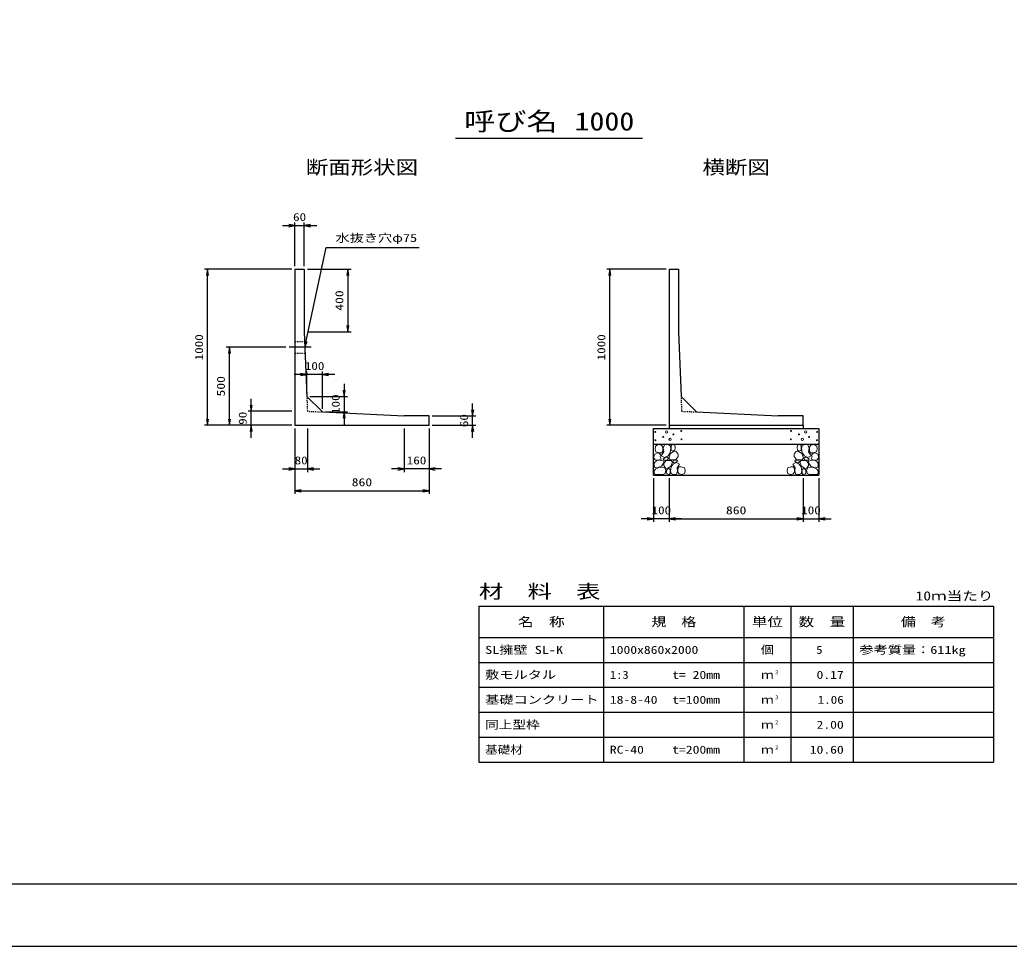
# Model space of a CAD drawing. Units: millimetres at full size. Extents: x 0 to 16820, y 0 to 12931.
# Drawn here: x 6706 to 13051, y 0 to 5940 of the extents above; entities that cross this region are included whole.
import ezdxf
from ezdxf.enums import TextEntityAlignment as Align

# ---------------------------------------------------------------- set-up
doc = ezdxf.new("R2010")
doc.units = ezdxf.units.MM
doc.linetypes.add('CHAIN', pattern=[18.5, 12, -1.5, 3.5, -1.5])
doc.linetypes.add('DASHED_SPACED', pattern=[12, 6, -6])
for name, color, linetype, lineweight in [('D-BMK', 2, 'CHAIN', 25), ('D-DCR-HCHn', 4, 'Continuous', 9), ('D-MTR-FRAM', 7, 'Continuous', 25), ('D-MTR-LINE', 7, 'Continuous', 25), ('D-STR-DIM', 7, 'Continuous', 25), ('D-STR-STRn', 1, 'Continuous', 25), ('D-STR-TXT', 7, 'Continuous', 25), ('D-TTL', 2, 'Continuous', 25), ('D-TTL-TXT', 7, 'Continuous', 25)]:
    doc.layers.add(name, color=color, linetype=linetype, lineweight=lineweight)
doc.layers.add('D-MTR', color=7, linetype='Continuous')
doc.layers.add('D-MTR-TXT', color=7, linetype='Continuous')
doc.styles.add('ＭＳ ゴシック', font='')
doc.styles.get('ＭＳ ゴシック').set_extended_font_data('MS Gothic')

# ---------------------------------------------------------------- blocks, each defined once
blk = doc.blocks.new('open_arrow')
at = {"color": 0, "linetype": 'Continuous', "lineweight": -2}
blk.add_lwpolyline([(7.5, 1.25), (0, 0), (7.5, -1.25)], dxfattribs=at)

msp = doc.modelspace()

# ---------------------------------------------------------------- linework, layer by layer
at = {"layer": 'D-BMK'}
msp.add_line((8573.922, 3840), (8431.961, 3840), dxfattribs=at)
at = {"layer": 'D-DCR-HCHn'}
for points in [[(10821.198, 3211.594), (10800.395, 3216.217), (10781.904, 3206.971), (10779.592, 3186.168), (10784.215, 3169.988), (10807.33, 3163.053), (10823.51, 3163.053), (10830.444, 3174.611), (10830.444, 3200.037)], [(10839.69, 3213.906), (10832.756, 3193.102), (10835.067, 3169.988), (10818.887, 3144.562), (10839.69, 3133.005), (10862.805, 3144.562), (10876.673, 3163.053), (10881.296, 3193.102), (10876.673, 3209.283), (10862.805, 3216.217)], [(10878.985, 3158.431), (10867.427, 3130.693), (10876.673, 3119.136), (10904.411, 3119.136), (10915.968, 3123.759), (10927.525, 3139.939), (10927.525, 3153.808), (10915.968, 3172.299), (10902.099, 3174.611)], [(10883.608, 3209.283), (10883.608, 3181.545), (10895.165, 3174.611), (10906.722, 3181.545), (10909.034, 3197.725), (10906.722, 3211.594), (10890.542, 3216.217)], [(11721.015, 3158.431), (11732.573, 3130.693), (11723.327, 3119.136), (11695.589, 3119.136), (11684.032, 3123.759), (11672.475, 3139.939), (11672.475, 3153.808), (11684.032, 3172.299), (11697.901, 3174.611)], [(11716.392, 3209.283), (11716.392, 3181.545), (11704.835, 3174.611), (11693.278, 3181.545), (11690.966, 3197.725), (11693.278, 3211.594), (11709.458, 3216.217)], [(11760.31, 3213.906), (11767.244, 3193.102), (11764.933, 3169.988), (11781.113, 3144.562), (11760.31, 3133.005), (11737.195, 3144.562), (11723.327, 3163.053), (11718.704, 3193.102), (11723.327, 3209.283), (11737.195, 3216.217)], [(11778.802, 3211.594), (11799.605, 3216.217), (11818.096, 3206.971), (11820.408, 3186.168), (11815.785, 3169.988), (11792.67, 3163.053), (11776.49, 3163.053), (11769.556, 3174.611), (11769.556, 3200.037)], [(10777.281, 3153.808), (10770.346, 3133.005), (10779.592, 3119.136), (10802.707, 3116.824), (10818.488, 3123.599), (10811.952, 3139.939), (10816.575, 3149.185), (10807.33, 3158.431), (10793.461, 3163.053)], [(10821.155, 3077.009), (10838.277, 3102.692), (10836.137, 3109.112), (10812.594, 3115.533), (10791.192, 3113.393), (10776.21, 3100.551), (10774.07, 3085.57), (10776.21, 3070.588), (10793.332, 3066.308)], [(10844.313, 3133.005), (10832.756, 3123.759), (10837.379, 3116.824), (10853.559, 3116.824), (10860.493, 3119.136), (10865.116, 3128.382), (10858.182, 3135.316)], [(10881.082, 3077.009), (10891.783, 3102.692), (10883.222, 3113.393), (10857.539, 3113.393), (10846.838, 3109.112), (10836.137, 3094.131), (10836.137, 3081.289), (10846.838, 3064.167), (10859.679, 3062.027)], [(10913.185, 3100.551), (10923.886, 3109.112), (10919.606, 3115.533), (10904.624, 3115.533), (10898.204, 3113.393), (10893.923, 3104.832), (10900.344, 3098.411)], [(11686.815, 3100.551), (11676.114, 3109.112), (11680.394, 3115.533), (11695.376, 3115.533), (11701.796, 3113.393), (11706.077, 3104.832), (11699.656, 3098.411)], [(11718.918, 3077.009), (11708.217, 3102.692), (11716.778, 3113.393), (11742.461, 3113.393), (11753.162, 3109.112), (11763.863, 3094.131), (11763.863, 3081.289), (11753.162, 3064.167), (11740.321, 3062.027)], [(11755.687, 3133.005), (11767.244, 3123.759), (11762.621, 3116.824), (11746.441, 3116.824), (11739.507, 3119.136), (11734.884, 3128.382), (11741.818, 3135.316)], [(11778.845, 3077.009), (11761.723, 3102.692), (11763.863, 3109.112), (11787.406, 3115.533), (11808.808, 3113.393), (11823.79, 3100.551), (11825.93, 3085.57), (11823.79, 3070.588), (11806.668, 3066.308)], [(11822.719, 3153.808), (11829.654, 3133.005), (11820.408, 3119.136), (11797.293, 3116.824), (11781.512, 3123.599), (11788.048, 3139.939), (11783.425, 3149.185), (11792.67, 3158.431), (11806.539, 3163.053)], [(10829.716, 3023.503), (10844.698, 3029.924), (10848.978, 3051.326), (10840.417, 3066.308), (10825.435, 3070.588), (10806.173, 3068.448), (10784.771, 3059.887), (10774.07, 3047.045), (10774.07, 3032.064), (10780.49, 3023.503), (10806.173, 3025.643)], [(10876.801, 3029.924), (10876.801, 3055.606), (10866.1, 3062.027), (10855.399, 3055.606), (10853.259, 3040.625), (10855.399, 3027.783), (10870.381, 3023.503)], [(10917.466, 3025.643), (10923.886, 3044.905), (10921.746, 3066.308), (10936.728, 3089.85), (10917.466, 3100.551), (10896.063, 3089.85), (10883.222, 3072.728), (10878.941, 3044.905), (10883.222, 3029.924), (10896.063, 3023.503)], [(10934.588, 3027.783), (10953.85, 3023.503), (10970.972, 3032.064), (10973.112, 3051.326), (10968.831, 3066.308), (10947.429, 3072.728), (10932.447, 3072.728), (10926.027, 3062.027), (10926.027, 3038.484)], [(11665.412, 3027.783), (11646.15, 3023.503), (11629.028, 3032.064), (11626.888, 3051.326), (11631.169, 3066.308), (11652.571, 3072.728), (11667.553, 3072.728), (11673.973, 3062.027), (11673.973, 3038.484)], [(11682.534, 3025.643), (11676.114, 3044.905), (11678.254, 3066.308), (11663.272, 3089.85), (11682.534, 3100.551), (11703.937, 3089.85), (11716.778, 3072.728), (11721.059, 3044.905), (11716.778, 3029.924), (11703.937, 3023.503)], [(11723.199, 3029.924), (11723.199, 3055.606), (11733.9, 3062.027), (11744.601, 3055.606), (11746.741, 3040.625), (11744.601, 3027.783), (11729.619, 3023.503)], [(11770.284, 3023.503), (11755.302, 3029.924), (11751.022, 3051.326), (11759.583, 3066.308), (11774.565, 3070.588), (11793.827, 3068.448), (11815.229, 3059.887), (11825.93, 3047.045), (11825.93, 3032.064), (11819.51, 3023.503), (11793.827, 3025.643)]]:
    msp.add_lwpolyline(points, close=True, dxfattribs=at)
for centre, radius in [((10780.727, 3297.43), 3), ((10853.336, 3297.43), 7.5), ((10948.131, 3303.481), 3), ((11651.869, 3303.481), 3), ((11746.664, 3297.43), 7.5), ((11819.273, 3297.43), 3), ((10781.869, 3243.919), 3), ((10832.292, 3265.761), 3), ((10876.664, 3249.97), 7.5), ((10897.708, 3281.639), 3), ((10949.273, 3249.97), 3), ((11650.727, 3249.97), 3), ((11702.292, 3281.639), 3), ((11723.336, 3249.97), 7.5), ((11767.708, 3265.761), 3), ((11818.131, 3243.919), 3)]:
    msp.add_circle(centre, radius, dxfattribs=at)
at = {"layer": 'D-MTR-FRAM'}
for p, q in [((9650, 2180), (12950, 2180)), ((9650, 2180), (9650, 1180)), ((12950, 2180), (12950, 1180)), ((9650, 1180), (12950, 1180))]:
    msp.add_line(p, q, dxfattribs=at)
at = {"layer": 'D-MTR-LINE'}
for p, q in [((10450, 2180), (10450, 1180)), ((11350, 2180), (11350, 1180)), ((11650, 2180), (11650, 1180)), ((12050, 2180), (12050, 1180)), ((9650, 1980), (12950, 1980)), ((9650, 1820), (12950, 1820)), ((9650, 1660), (12950, 1660)), ((9650, 1500), (12950, 1500)), ((9650, 1340), (12950, 1340))]:
    msp.add_line(p, q, dxfattribs=at)
at = {"layer": 'D-STR-DIM'}
for p, q in [((8470, 4360), (8470, 4640)), ((8530, 4360), (8530, 4640)), ((8390, 4620), (8610, 4620)), ((8450, 4340), (7890, 4340)), ((7910, 3340), (7910, 4340)), ((8550, 4340), (8830, 4340)), ((8810, 4340), (8810, 3940)), ((10850, 4340), (10470, 4340)), ((10490, 3340), (10490, 4340)), ((8550, 3940), (8830, 3940)), ((8411.961, 3840), (8030, 3840)), ((8050, 3340), (8050, 3840)), ((8546.261, 3545.342), (8546.261, 3685.342)), ((8646.261, 3445.342), (8646.261, 3685.342)), ((8726.261, 3665.342), (8466.261, 3665.342)), ((8786.261, 3605.342), (8786.261, 3345.342)), ((8190, 3260), (8190, 3510)), ((8566.261, 3525.342), (8806.261, 3525.342)), ((8450, 3430), (8170, 3430)), ((9610, 3260), (9610, 3480)), ((8666.261, 3425.342), (8806.261, 3425.342)), ((9350, 3400), (9630, 3400)), ((8450, 3340), (7890, 3340)), ((8450, 3340), (8030, 3340)), ((8450, 3340), (8170, 3340)), ((8470, 3320), (8470, 3040)), ((8470, 3320), (8470, 2900)), ((8550, 3320), (8550, 3040)), ((9170, 3320), (9170, 3040)), ((9330, 3320), (9330, 2900)), ((9330, 3320), (9330, 3040)), ((9350, 3340), (9630, 3340)), ((10850, 3340), (10470, 3340)), ((8390, 3060), (8630, 3060)), ((9410, 3060), (9090, 3060)), ((10770, 3000), (10770, 2720)), ((10870, 3000), (10870, 2720)), ((10870, 3000), (10870, 2720)), ((11730, 3000), (11730, 2720)), ((11730, 3000), (11730, 2720)), ((11830, 3000), (11830, 2720)), ((8470, 2920), (9330, 2920)), ((10950, 2740), (10690, 2740)), ((10870, 2740), (11730, 2740)), ((11650, 2740), (11910, 2740))]:
    msp.add_line(p, q, dxfattribs=at)
at = {"layer": 'D-STR-STRn'}
for p, q in [((8470, 4340), (8530, 4340)), ((8470, 4340), (8470, 3340)), ((8530, 4340), (8530, 3940)), ((10870, 4340), (10930, 4340)), ((10870, 4340), (10870, 3340)), ((10930, 4340), (10930, 3940)), ((8530, 3940), (8546.261, 3525.342)), ((10930, 3940), (10946.261, 3525.342)), ((8646.261, 3425.342), (8546.261, 3525.342)), ((11046.261, 3425.342), (10946.261, 3525.342)), ((8646.261, 3425.342), (9170, 3400)), ((9330, 3400), (9170, 3400)), ((9330, 3340), (9330, 3400)), ((11046.261, 3425.342), (11570, 3400)), ((11730, 3400), (11570, 3400)), ((11730, 3340), (11730, 3400)), ((8470, 3340), (9330, 3340)), ((10770, 3020), (10770, 3320)), ((10770, 3320), (11830, 3320)), ((10870, 3340), (11730, 3340)), ((10870, 3340), (10870, 3320)), ((11730, 3340), (11730, 3320)), ((11830, 3320), (11830, 3020)), ((10770, 3220), (11830, 3220)), ((10770, 3020), (11830, 3020))]:
    msp.add_line(p, q, dxfattribs=at)
at = {"layer": 'D-STR-STRn', "linetype": 'DASHED_SPACED'}
for p, q in [((8470, 3877.5), (8532.451, 3877.5)), ((8470, 3802.5), (8535.392, 3802.5))]:
    msp.add_line(p, q, dxfattribs=at)
at = {"layer": 'D-STR-STRn', "color": 2, "linetype": 'DASHED_SPACED'}
for p, q in [((8546.261, 3525.342), (8550, 3430)), ((10946.261, 3525.342), (10950, 3430)), ((8550, 3430), (8646.261, 3425.342)), ((10950, 3430), (11046.261, 3425.342))]:
    msp.add_line(p, q, dxfattribs=at)
at = {"layer": 'D-STR-TXT'}
msp.add_lwpolyline([(8533.922, 3840), (8670, 4480), (8710, 4480), (9266.193, 4480)], dxfattribs=at)
at = {"layer": 'D-TTL'}
for points in [[(0, 0), (16820, 0), (16820, 11880), (0, 11880)], [(400, 400), (16420, 400), (16420, 11480), (400, 11480)]]:
    msp.add_lwpolyline(points, close=True, dxfattribs=at)
at = {"layer": 'D-TTL-TXT'}
msp.add_line((9500, 5180), (10700, 5180), dxfattribs=at)

# ---------------------------------------------------------------- block references
at = {"layer": 'D-STR-DIM', "xscale": 5.33, "yscale": 5.33}
for p, rotation in [((8470, 4620), 180), ((7910, 4340), 270), ((8810, 4340), 270), ((10490, 4340), 270), ((8810, 3940), 90), ((8050, 3840), 270), ((8546.261, 3665.342), 180), ((8786.261, 3525.342), 90), ((8190, 3430), 90), ((9610, 3400), 90), ((7910, 3340), 90), ((8050, 3340), 90), ((8786.261, 3425.342), 270), ((10490, 3340), 90), ((8190, 3340), 270), ((9610, 3340), 270), ((8470, 3060), 180), ((9170, 3060), 180), ((9330, 2920), 180), ((10770, 2740), 180), ((11730, 2740), 180), ((11730, 2740), 180)]:
    msp.add_blockref('open_arrow', p, dxfattribs=dict(at, rotation=rotation))
for p in [(8530, 4620), (8646.261, 3665.342), (8550, 3060), (9330, 3060), (8470, 2920), (10870, 2740), (10870, 2740), (11830, 2740)]:
    msp.add_blockref('open_arrow', p, dxfattribs=at)
at = {"layer": 'D-STR-TXT', "xscale": 5.33, "yscale": 5.33, "rotation": 78}
msp.add_blockref('open_arrow', (8533.922, 3840), dxfattribs=at)

# ---------------------------------------------------------------- texts
at = {"layer": 'D-MTR', "style": 'ＭＳ ゴシック', "width": 1.3}
msp.add_text('材\u3000料\u3000表', height=87.98, dxfattribs=at).set_placement((9650, 2204), align=Align.BOTTOM_LEFT)
at = {"layer": 'D-MTR', "style": 'ＭＳ ゴシック', "width": 1.25}
msp.add_text('10ｍ当たり', height=58.65, dxfattribs=at).set_placement((12950, 2199.333), align=Align.BOTTOM_RIGHT)
at = {"layer": 'D-MTR-TXT', "style": 'ＭＳ ゴシック'}
for s, height, width, p in [('名\u3000称', 58.65, 1.25, (10050, 2080)), ('規\u3000格', 58.65, 1.2, (10900, 2080)), ('単位', 58.65, 1.25, (11500, 2080)), ('数\u3000量', 58.65, 1.25, (11850, 2080)), ('備\u3000考', 58.65, 1.2, (12500, 2080)), ('個', 51.32, 1.2, (11500, 1900)), ('ｍ', 51.32, 1.15, (11500, 1740)), ('ｍ', 51.32, 1.15, (11500, 1580)), ('ｍ', 51.32, 1.15, (11500, 1420)), ('ｍ', 51.32, 1.15, (11500, 1260))]:
    msp.add_text(s, height=height, dxfattribs=dict(at, width=width)).set_placement(p, align=Align.MIDDLE_CENTER)
for s, width, p in [('SL擁壁 SL-K', 1.3, (9690, 1900)), ('1000x860x2000', 1.25, (10490, 1900)), ('参考質量：611kg', 1.3, (12090, 1900)), ('敷モルタル', 1.3, (9690, 1740)), ('1:3', 1.15, (10490, 1740)), ('t= 20mm', 1.25, (10890, 1740)), ('基礎コンクリート', 1.3, (9690, 1580)), ('18-8-40', 1.25, (10490, 1580)), ('t=100mm', 1.25, (10890, 1580)), ('同上型枠', 1.25, (9690, 1420)), ('基礎材', 1.15, (9690, 1260)), ('RC-40', 1.25, (10490, 1260)), ('t=200mm', 1.25, (10890, 1260))]:
    msp.add_text(s, height=51.32, dxfattribs=dict(at, width=width)).set_placement(p, align=Align.MIDDLE_LEFT)
for s, width, p in [('5', 1.15, (11853.553, 1900)), ('0.17', 1.25, (11990, 1740)), ('1.06', 1.2, (11990, 1580)), ('2.00', 1.25, (11990, 1420)), ('10.60', 1.25, (11990, 1260))]:
    msp.add_text(s, height=51.32, dxfattribs=dict(at, width=width)).set_placement(p, align=Align.MIDDLE_RIGHT)
at = {"layer": 'D-MTR-TXT', "style": 'ＭＳ ゴシック', "width": 1.15}
for s, p in [('3', (11550, 1735.333)), ('3', (11550, 1575.333)), ('2', (11550, 1415.333)), ('2', (11550, 1255.333))]:
    msp.add_text(s, height=25.66, dxfattribs=at).set_placement(p, align=Align.BOTTOM_LEFT)
at = {"layer": 'D-STR-DIM', "style": 'ＭＳ ゴシック'}
for s, width, p in [('60', 1.2, (8500, 4675)), ('100', 1.2, (8596.261, 3720.342)), ('80', 1.2, (8510, 3115)), ('160', 1.2, (9250, 3115)), ('860', 1.25, (8900, 2975)), ('100', 1.2, (10820, 2795)), ('860', 1.25, (11300, 2795)), ('100', 1.2, (11780, 2795))]:
    msp.add_text(s, height=51.32, dxfattribs=dict(at, width=width)).set_placement(p, align=Align.MIDDLE_CENTER)
for s, width, p in [('400', 1.25, (8755, 4140)), ('1000', 1.2, (7855, 3840)), ('1000', 1.2, (10435, 3840)), ('500', 1.25, (7995, 3590)), ('100', 1.2, (8731.261, 3475.342)), ('90', 1.2, (8135, 3385)), ('60', 1.2, (9555, 3370))]:
    msp.add_text(s, height=51.32, rotation=90, dxfattribs=dict(at, width=width)).set_placement(p, align=Align.MIDDLE_CENTER)
at = {"layer": 'D-STR-TXT', "style": 'ＭＳ ゴシック', "width": 1.3}
msp.add_text('水抜き穴φ75', height=51.32, dxfattribs=at).set_placement((8730, 4500), align=Align.BOTTOM_LEFT)
at = {"layer": 'D-TTL-TXT', "style": 'ＭＳ ゴシック'}
for s, height, width, p in [('呼び名', 117.3, 1.25, (9855, 5195)), ('1000', 117.3, 1.2, (10455, 5195)), ('断面形状図', 87.98, 1.2, (8900, 4924)), ('横断図', 87.98, 1.2, (11300, 4924))]:
    msp.add_text(s, height=height, dxfattribs=dict(at, width=width)).set_placement(p, align=Align.BOTTOM_CENTER)

doc.saveas('drawing.dxf')
